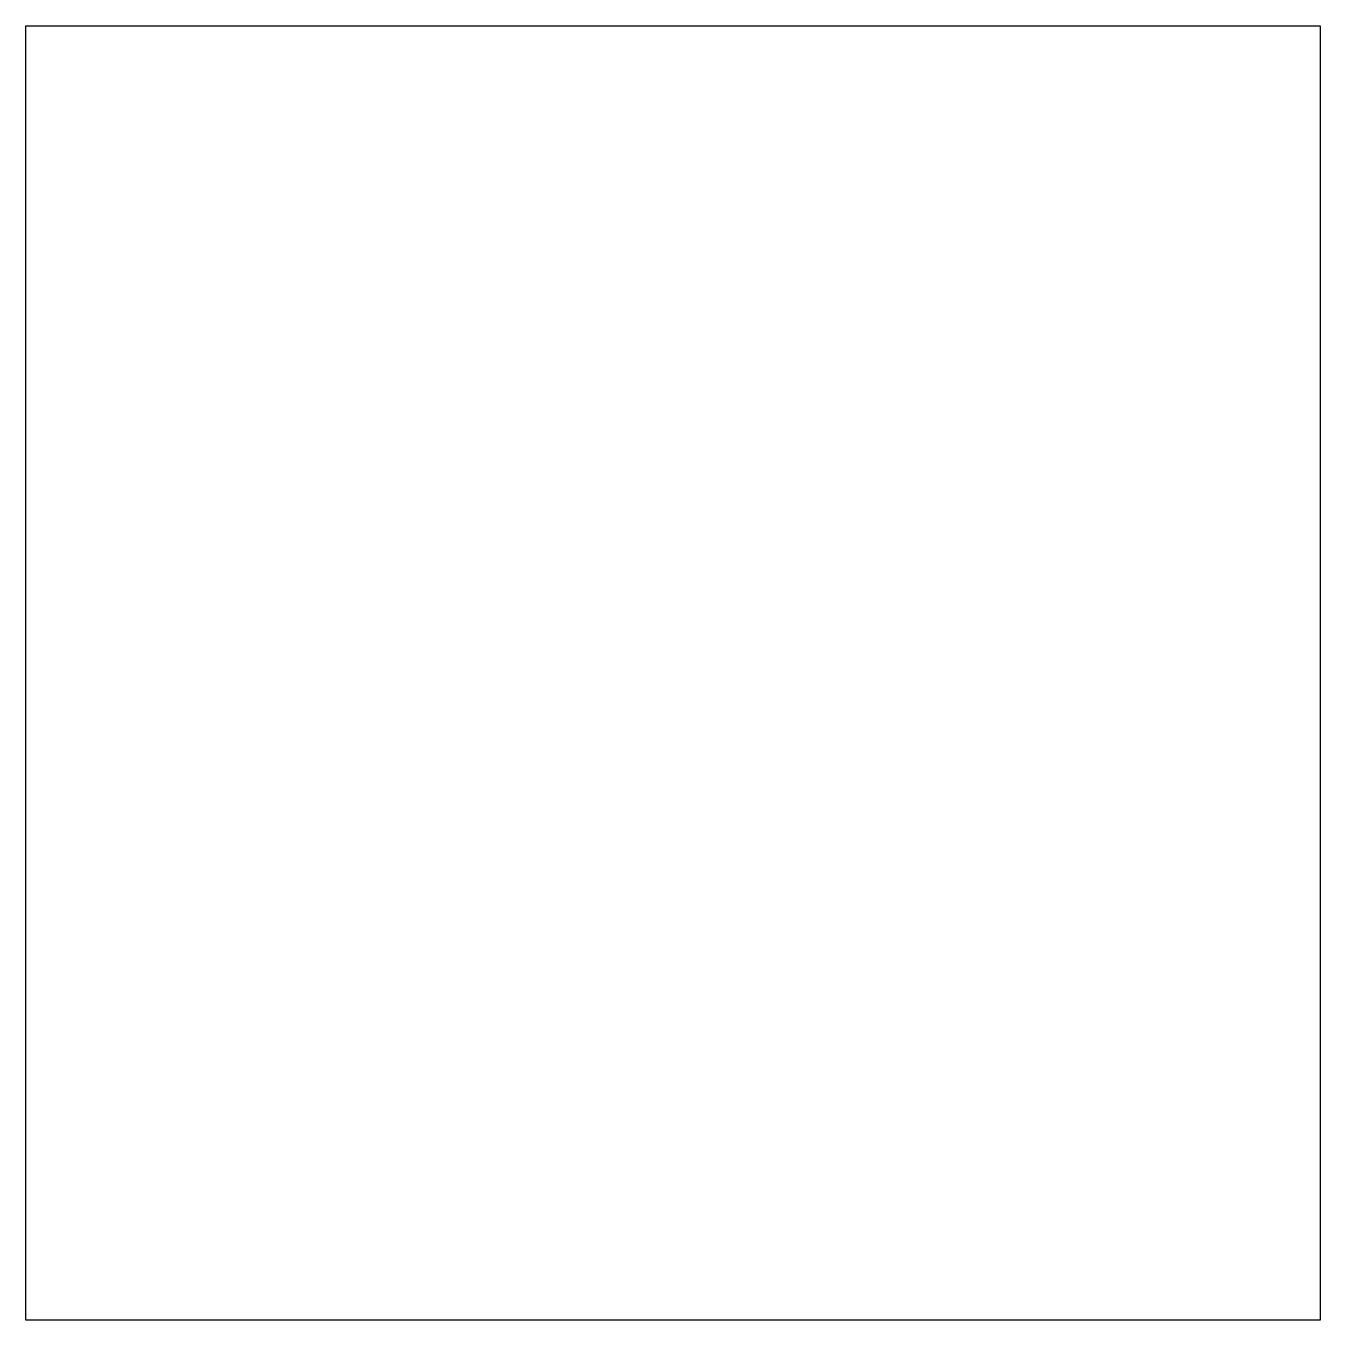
# Model space of a CAD drawing. Header units: millimetres. Extents: x -300 to 300, y -300 to 300.
import ezdxf

# ---------------------------------------------------------------- set-up
doc = ezdxf.new("R2010")
doc.units = ezdxf.units.MM

msp = doc.modelspace()

# ---------------------------------------------------------------- linework, layer by layer
at = {"color": 0, "linetype": 'ByBlock', "lineweight": -2}
for p, q in [((-300, 300), (300, 300)), ((-300, -300), (-300, 300)), ((300, 300), (300, -300)), ((300, -300), (-300, -300))]:
    msp.add_line(p, q, dxfattribs=at)

doc.saveas('drawing.dxf')
